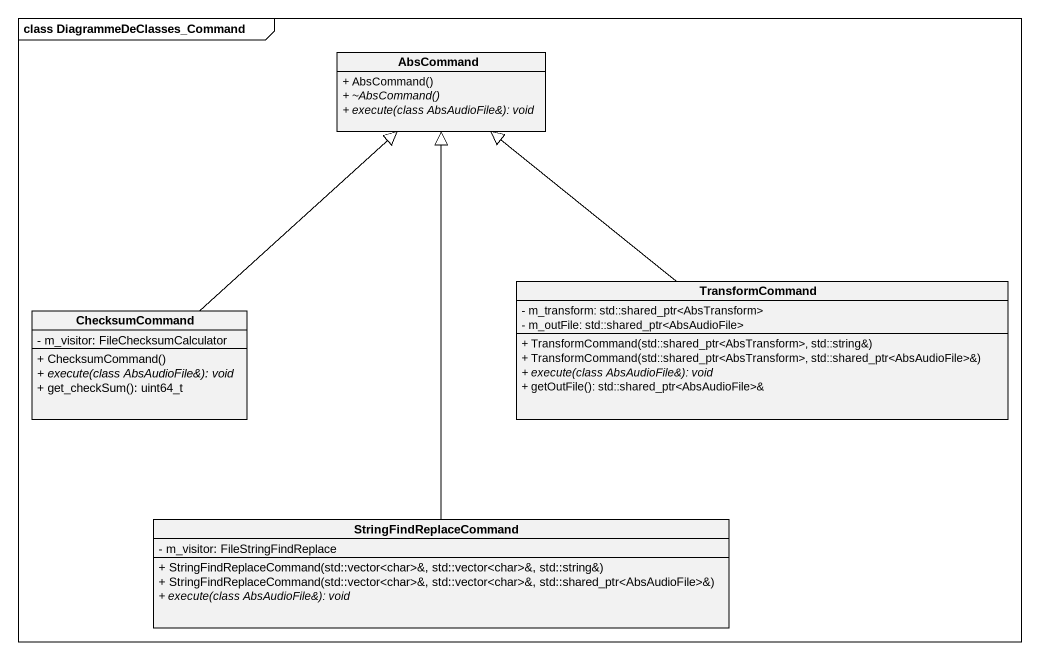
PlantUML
@startuml
mainframe class DiagrammeDeClasses_Command
hide circle
hide empty members
skinparam classAttributeIconSize 0
class AbsCommand {
  + AbsCommand()
  {abstract} + ~AbsCommand()
  {abstract} + execute(class AbsAudioFile&): void
}
class ChecksumCommand {
  - m_visitor: FileChecksumCalculator
  + ChecksumCommand()
  {abstract} + execute(class AbsAudioFile&): void
  + get_checkSum(): uint64_t
}
class TransformCommand {
  - m_transform: std::shared_ptr<AbsTransform>
  - m_outFile: std::shared_ptr<AbsAudioFile>
  + TransformCommand(std::shared_ptr<AbsTransform>, std::string&)
  + TransformCommand(std::shared_ptr<AbsTransform>, std::shared_ptr<AbsAudioFile>&)
  {abstract} + execute(class AbsAudioFile&): void
  + getOutFile(): std::shared_ptr<AbsAudioFile>&
}
class StringFindReplaceCommand {
  - m_visitor: FileStringFindReplace
  + StringFindReplaceCommand(std::vector<char>&, std::vector<char>&, std::string&)
  + StringFindReplaceCommand(std::vector<char>&, std::vector<char>&, std::shared_ptr<AbsAudioFile>&)
  {abstract} + execute(class AbsAudioFile&): void
}
ChecksumCommand -up-|> AbsCommand
TransformCommand -up-|> AbsCommand
StringFindReplaceCommand -up-|> AbsCommand
@enduml
